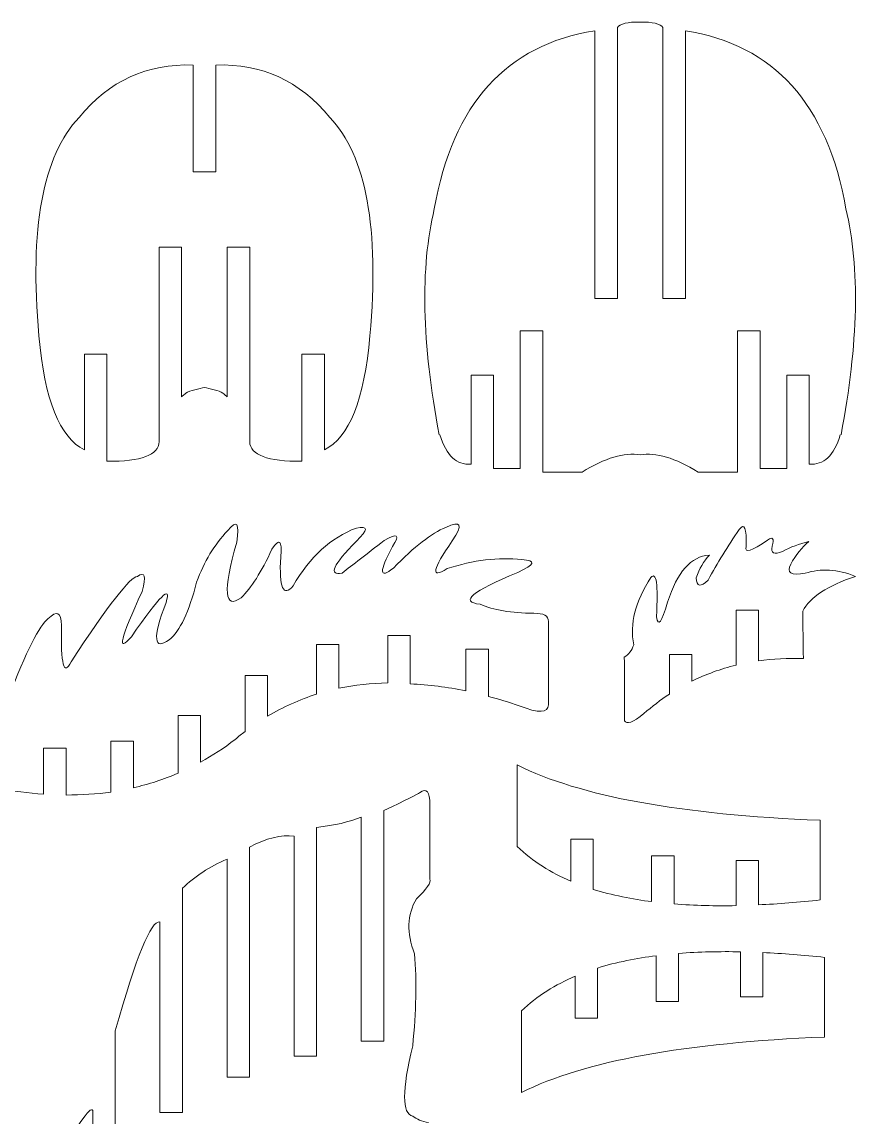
# Model space of a CAD drawing. Header units: inches. Extents: x -293 to 104, y -145 to 210.
# Drawn here: x -156.4 to -51.4, y 72.5 to 209.8 of the extents above; entities that cross this region are included whole.
import ezdxf

# ---------------------------------------------------------------- set-up
doc = ezdxf.new("R2010")
doc.units = ezdxf.units.IN
doc.header["$MEASUREMENT"] = 0
doc.layers.add('Layer 1', color=7, linetype='Continuous')

msp = doc.modelspace()

# ---------------------------------------------------------------- linework, layer by layer
at = {"layer": 'Layer 1', "color": 1, "lineweight": 9}
for points, knots in [([(-84.6169, 208.6437), (-84.6169, 208.6437), (-84.6169, 175.1115), (-84.6169, 175.1115), (-84.6169, 175.1115), (-84.6169, 175.1115), (-81.7939, 175.1115), (-81.7939, 175.1115), (-81.7939, 175.1115), (-81.7939, 175.1115), (-81.7939, 209.0545), (-81.7939, 209.0545), (-81.7939, 209.0545), (-81.466, 209.5358), (-80.5141, 209.7659), (-78.9383, 209.7445)], [0, 0, 0, 0, 0.25, 0.25, 0.25, 0.25000001, 0.5, 0.5, 0.5, 0.50000001, 0.75, 0.75, 0.75, 0.75000001, 1, 1, 1, 1]), ([(-73.2597, 208.6437), (-73.2597, 208.6437), (-73.2597, 175.1115), (-73.2597, 175.1115), (-73.2597, 175.1115), (-73.2597, 175.1115), (-76.0827, 175.1115), (-76.0827, 175.1115), (-76.0827, 175.1115), (-76.0827, 175.1115), (-76.0827, 209.0545), (-76.0827, 209.0545), (-76.0827, 209.0545), (-76.4106, 209.5358), (-77.3625, 209.7659), (-78.9383, 209.7445)], [0, 0, 0, 0, 0.25, 0.25, 0.25, 0.25000001, 0.5, 0.5, 0.5, 0.50000001, 0.75, 0.75, 0.75, 0.75000001, 1, 1, 1, 1]), ([(-104.1226, 158.0119), (-106.3041, 169.4879), (-106.511, 178.9293), (-104.7437, 186.3358), (-104.7437, 186.3358), (-102.4034, 199.4919), (-95.6944, 206.9279), (-84.6169, 208.6439)], [0, 0, 0, 0, 0.5, 0.5, 0.5, 0.50000001, 1, 1, 1, 1]), ([(-53.754, 158.0119), (-51.5725, 169.4879), (-51.3656, 178.9293), (-53.1329, 186.3358), (-53.1329, 186.3358), (-55.4732, 199.4919), (-62.1822, 206.9279), (-73.2597, 208.6439)], [0, 0, 0, 0, 0.5, 0.5, 0.5, 0.50000001, 1, 1, 1, 1]), ([(-148.6007, 156.1355), (-151.6988, 157.6354), (-153.5994, 162.395), (-154.3022, 170.4146), (-154.3022, 170.4146), (-155.5069, 183.8662), (-153.8281, 192.9954), (-149.2659, 197.8022), (-149.2659, 197.8022), (-145.5039, 202.3782), (-140.7367, 204.5622), (-134.9645, 204.3542)], [0, 0, 0, 0, 0.33333333, 0.33333333, 0.33333333, 0.33333334, 0.66666667, 0.66666667, 0.66666667, 0.66666668, 1, 1, 1, 1]), ([(-118.5092, 156.1355), (-115.4111, 157.6354), (-113.5105, 162.395), (-112.8077, 170.4146), (-112.8077, 170.4146), (-111.603, 183.8662), (-113.2818, 192.9954), (-117.844, 197.8022), (-117.844, 197.8022), (-121.606, 202.3782), (-126.3732, 204.5622), (-132.1454, 204.3542)], [0, 0, 0, 0, 0.33333333, 0.33333333, 0.33333333, 0.33333334, 0.66666667, 0.66666667, 0.66666667, 0.66666668, 1, 1, 1, 1]), ([(-134.9645, 204.3542), (-134.9645, 204.3542), (-134.9645, 190.9922), (-134.9645, 190.9922), (-134.9645, 190.9922), (-134.9645, 190.9922), (-132.1454, 190.9922), (-132.1454, 190.9922), (-132.1454, 190.9922), (-132.1454, 190.9922), (-132.1454, 204.3542), (-132.1454, 204.3542)], [0, 0, 0, 0, 0.33333333, 0.33333333, 0.33333333, 0.33333334, 0.66666667, 0.66666667, 0.66666667, 0.66666668, 1, 1, 1, 1]), ([(-139.2297, 157.1526), (-139.2297, 157.1526), (-139.2297, 181.5306), (-139.2297, 181.5306), (-139.2297, 181.5306), (-139.2297, 181.5306), (-136.4106, 181.5306), (-136.4106, 181.5306), (-136.4106, 181.5306), (-136.4106, 181.5306), (-136.4106, 162.7859), (-136.4106, 162.7859)], [0, 0, 0, 0, 0.33333333, 0.33333333, 0.33333333, 0.33333334, 0.66666667, 0.66666667, 0.66666667, 0.66666668, 1, 1, 1, 1]), ([(-127.8801, 157.1526), (-127.8801, 157.1526), (-127.8801, 181.5306), (-127.8801, 181.5306), (-127.8801, 181.5306), (-127.8801, 181.5306), (-130.6993, 181.5306), (-130.6993, 181.5306), (-130.6993, 181.5306), (-130.6993, 181.5306), (-130.6993, 162.7859), (-130.6993, 162.7859)], [0, 0, 0, 0, 0.33333333, 0.33333333, 0.33333333, 0.33333334, 0.66666667, 0.66666667, 0.66666667, 0.66666668, 1, 1, 1, 1]), ([(-91.1465, 153.3231), (-91.1465, 153.3231), (-91.1464, 171.0554), (-91.1464, 171.0554), (-91.1464, 171.0554), (-91.1464, 171.0554), (-93.9693, 171.0554), (-93.9693, 171.0554), (-93.9693, 171.0554), (-93.9693, 171.0554), (-93.9693, 153.7769), (-93.9693, 153.7769)], [0, 0, 0, 0, 0.33333333, 0.33333333, 0.33333333, 0.33333334, 0.66666667, 0.66666667, 0.66666667, 0.66666668, 1, 1, 1, 1]), ([(-66.7301, 153.3231), (-66.7301, 153.3231), (-66.7303, 171.0554), (-66.7303, 171.0554), (-66.7303, 171.0554), (-66.7303, 171.0554), (-63.9073, 171.0554), (-63.9073, 171.0554), (-63.9073, 171.0554), (-63.9073, 171.0554), (-63.9073, 153.7769), (-63.9073, 153.7769)], [0, 0, 0, 0, 0.33333333, 0.33333333, 0.33333333, 0.33333334, 0.66666667, 0.66666667, 0.66666667, 0.66666668, 1, 1, 1, 1]), ([(-148.6007, 156.1355), (-148.6007, 156.1355), (-148.6007, 168.1042), (-148.6007, 168.1042), (-148.6007, 168.1042), (-148.6007, 168.1042), (-145.7815, 168.1042), (-145.7815, 168.1042), (-145.7815, 168.1042), (-145.7815, 168.1042), (-145.7815, 154.688), (-145.7815, 154.688)], [0, 0, 0, 0, 0.33333333, 0.33333333, 0.33333333, 0.33333334, 0.66666667, 0.66666667, 0.66666667, 0.66666668, 1, 1, 1, 1]), ([(-118.5092, 156.1355), (-118.5092, 156.1355), (-118.5092, 168.1042), (-118.5092, 168.1042), (-118.5092, 168.1042), (-118.5092, 168.1042), (-121.3283, 168.1042), (-121.3283, 168.1042), (-121.3283, 168.1042), (-121.3283, 168.1042), (-121.3283, 154.688), (-121.3283, 154.688)], [0, 0, 0, 0, 0.33333333, 0.33333333, 0.33333333, 0.33333334, 0.66666667, 0.66666667, 0.66666667, 0.66666668, 1, 1, 1, 1]), ([(-97.3163, 153.7769), (-97.3163, 153.7769), (-97.3163, 165.4807), (-97.3163, 165.4807), (-97.3163, 165.4807), (-97.3163, 165.4807), (-100.1393, 165.4807), (-100.1393, 165.4807), (-100.1393, 165.4807), (-100.1393, 165.4807), (-100.1393, 154.3492), (-100.1393, 154.3492)], [0, 0, 0, 0, 0.33333333, 0.33333333, 0.33333333, 0.33333334, 0.66666667, 0.66666667, 0.66666667, 0.66666668, 1, 1, 1, 1]), ([(-60.5603, 153.7769), (-60.5603, 153.7769), (-60.5603, 165.4807), (-60.5603, 165.4807), (-60.5603, 165.4807), (-60.5603, 165.4807), (-57.7373, 165.4807), (-57.7373, 165.4807), (-57.7373, 165.4807), (-57.7373, 165.4807), (-57.7373, 154.3492), (-57.7373, 154.3492)], [0, 0, 0, 0, 0.33333333, 0.33333333, 0.33333333, 0.33333334, 0.66666667, 0.66666667, 0.66666667, 0.66666668, 1, 1, 1, 1]), ([(-133.5549, 163.9206), (-134.1416, 163.822), (-135.4253, 163.5785), (-135.8702, 163.2164), (-135.8702, 163.2164), (-135.9357, 163.1629), (-136.4047, 162.821), (-136.4106, 162.7861)], [0, 0, 0, 0, 0.5, 0.5, 0.5, 0.50000001, 1, 1, 1, 1]), ([(-133.5549, 163.9206), (-132.9683, 163.822), (-131.6846, 163.5785), (-131.2397, 163.2164), (-131.2397, 163.2164), (-131.1742, 163.1629), (-130.7052, 162.821), (-130.6993, 162.7861)], [0, 0, 0, 0, 0.5, 0.5, 0.5, 0.50000001, 1, 1, 1, 1]), ([(-91.1465, 153.3231), (-89.5053, 153.323), (-87.864, 153.323), (-86.2228, 153.3231), (-86.2228, 153.3231), (-83.3405, 155.1186), (-80.9122, 155.8388), (-78.9383, 155.4837)], [0, 0, 0, 0, 0.5, 0.5, 0.5, 0.50000001, 1, 1, 1, 1]), ([(-66.7301, 153.3231), (-68.3713, 153.323), (-70.0126, 153.323), (-71.6538, 153.3231), (-71.6538, 153.3231), (-74.5361, 155.1186), (-76.9644, 155.8388), (-78.9383, 155.4837)], [0, 0, 0, 0, 0.5, 0.5, 0.5, 0.50000001, 1, 1, 1, 1]), ([(-159.5343, 113.7363), (-160.0314, 118.7881), (-159.573, 122.5519), (-158.1591, 125.0281), (-158.1591, 125.0281), (-155.8708, 130.8778), (-154.2065, 134.1798), (-153.1664, 134.934), (-153.1664, 134.934), (-152.0806, 136.0663), (-151.5103, 135.792), (-151.4557, 134.1105), (-151.4557, 134.1105), (-151.5818, 129.2073), (-151.1898, 127.6947), (-150.28, 129.5724), (-150.28, 129.5724), (-145.607, 136.6533), (-142.8343, 140.2134), (-141.9622, 140.2524), (-141.9622, 140.2524), (-141.0121, 140.9303), (-140.8168, 140.3046), (-141.3765, 138.3747), (-141.3765, 138.3747), (-144.11, 132.4411), (-144.5526, 130.5503), (-142.7041, 132.7021), (-142.7041, 132.7021), (-139.0988, 137.8921), (-137.6538, 139.3267), (-138.3694, 137.0054), (-138.3694, 137.0054), (-140.0617, 132.4673), (-139.9315, 130.9025), (-137.979, 132.311), (-137.979, 132.311), (-136.6254, 133.3932), (-135.4798, 135.8056), (-134.5426, 139.5484), (-134.5426, 139.5484), (-133.6054, 142.091), (-132.3036, 144.2428), (-130.6375, 146.0032), (-130.6375, 146.0032), (-129.5052, 147.4246), (-129.1277, 146.9422), (-129.505, 144.5556), (-129.505, 144.5556), (-131.2492, 138.3746), (-131.0668, 136.0534), (-128.9583, 137.5922), (-128.9583, 137.5922), (-127.6959, 138.805), (-126.4071, 140.8263), (-125.0924, 143.6561), (-125.0924, 143.6561), (-124.155, 145.1162), (-123.7904, 144.8034), (-123.9989, 142.717), (-123.9989, 142.717), (-124.2071, 138.818), (-123.6864, 137.6053), (-122.4368, 139.0788), (-122.4368, 139.0788), (-120.3412, 142.717), (-117.6986, 145.1297), (-114.5095, 146.3162), (-114.5095, 146.3162), (-112.9997, 146.6551), (-112.9996, 146.1075), (-114.5095, 144.6731), (-114.5095, 144.6731), (-117.4514, 141.6737), (-118.0503, 140.3436), (-116.3058, 140.6829), (-116.3058, 140.6829), (-114.9912, 141.6737), (-113.2339, 143.03), (-111.0341, 144.7514), (-111.0341, 144.7514), (-109.355, 145.7292), (-109.0034, 145.4816), (-109.9797, 144.008), (-109.9797, 144.008), (-111.685, 140.787), (-111.646, 139.8873), (-109.8625, 141.3088), (-109.8625, 141.3088), (-107.2591, 143.995), (-105.0723, 145.6902), (-103.302, 146.3945), (-103.302, 146.3945), (-101.3885, 147.3202), (-101.115, 146.7596), (-102.4819, 144.7122), (-102.4819, 144.7122), (-105.0203, 141.074), (-105.2416, 139.9133), (-103.1458, 141.2304), (-103.1458, 141.2304), (-99.8137, 142.3129), (-96.6896, 142.6912), (-93.7737, 142.3649), (-93.7737, 142.3649), (-91.9386, 142.2736), (-92.1074, 141.739), (-94.2813, 140.761), (-94.2813, 140.761), (-100.0477, 138.3877), (-101.6227, 137.0577), (-99.0065, 136.7706)], [0, 0, 0, 0, 0.03571429, 0.03571429, 0.03571429, 0.0357143, 0.07142857, 0.07142857, 0.07142857, 0.07142858, 0.10714286, 0.10714286, 0.10714286, 0.10714287, 0.14285714, 0.14285714, 0.14285714, 0.14285715, 0.17857143, 0.17857143, 0.17857143, 0.17857144, 0.21428571, 0.21428571, 0.21428571, 0.21428572, 0.25, 0.25, 0.25, 0.25000001, 0.28571429, 0.28571429, 0.28571429, 0.2857143, 0.32142857, 0.32142857, 0.32142857, 0.32142858, 0.35714286, 0.35714286, 0.35714286, 0.35714287, 0.39285714, 0.39285714, 0.39285714, 0.39285715, 0.42857143, 0.42857143, 0.42857143, 0.42857144, 0.46428571, 0.46428571, 0.46428571, 0.46428572, 0.5, 0.5, 0.5, 0.50000001, 0.53571429, 0.53571429, 0.53571429, 0.5357143, 0.57142857, 0.57142857, 0.57142857, 0.57142858, 0.60714286, 0.60714286, 0.60714286, 0.60714287, 0.64285714, 0.64285714, 0.64285714, 0.64285715, 0.67857143, 0.67857143, 0.67857143, 0.67857144, 0.71428571, 0.71428571, 0.71428571, 0.71428572, 0.75, 0.75, 0.75, 0.75000001, 0.78571429, 0.78571429, 0.78571429, 0.7857143, 0.82142857, 0.82142857, 0.82142857, 0.82142858, 0.85714286, 0.85714286, 0.85714286, 0.85714287, 0.89285714, 0.89285714, 0.89285714, 0.89285715, 0.92857143, 0.92857143, 0.92857143, 0.92857144, 0.96428571, 0.96428571, 0.96428571, 0.96428572, 1, 1, 1, 1]), ([(-58.4791, 129.9648), (-58.5051, 131.9409), (-58.5311, 133.9169), (-58.5571, 135.8929), (-58.5571, 135.8929), (-57.647, 137.6608), (-55.4367, 139.1168), (-51.9262, 140.2608), (-51.9262, 140.2608), (-54.1885, 141.1708), (-56.2948, 141.3008), (-58.2451, 140.6508), (-58.2451, 140.6508), (-60.0159, 140.3426), (-60.6235, 140.7266), (-60.068, 141.8029), (-60.068, 141.8029), (-59.4173, 142.9505), (-58.6621, 143.8894), (-57.803, 144.6196), (-57.803, 144.6196), (-59.0006, 144.3588), (-60.0941, 143.9414), (-61.0833, 143.3678), (-61.0833, 143.3678), (-62.1637, 142.9377), (-62.5932, 143.1593), (-62.3719, 144.0329), (-62.3719, 144.0329), (-62.1247, 145.0239), (-62.3199, 145.2847), (-62.9578, 144.8153), (-62.9578, 144.8153), (-64.9754, 143.4201), (-65.8735, 143.1462), (-65.6522, 143.9937), (-65.6522, 143.9937), (-65.5743, 146.3017), (-65.8607, 147.0189), (-66.5114, 146.1454), (-66.5114, 146.1454), (-67.9692, 144.0329), (-69.2709, 141.9202), (-70.4164, 139.8079), (-70.4164, 139.8079), (-71.3798, 138.882), (-71.8743, 138.9732), (-71.9003, 140.0817), (-71.9003, 140.0817), (-71.5099, 141.2162), (-70.9632, 142.168), (-70.2602, 142.9374), (-70.2602, 142.9374), (-72.577, 142.7681), (-74.3213, 140.7989), (-75.4929, 137.0301), (-75.4929, 137.0301), (-76.222, 134.4615), (-76.6905, 133.8485), (-76.8989, 135.1916), (-76.8989, 135.1916), (-76.6647, 139.2861), (-76.8989, 140.9292), (-77.6018, 140.1208), (-77.6018, 140.1208), (-79.5411, 137.1476), (-80.257, 134.3309), (-79.7496, 131.6706), (-79.7496, 131.6706), (-79.9839, 130.9797), (-80.3743, 130.471), (-80.921, 130.1449), (-80.921, 130.1449), (-80.908, 126.6501), (-80.9044, 125.6595), (-80.8914, 122.1647), (-80.8914, 122.1647), (-80.6478, 121.6558), (-79.8376, 121.9555), (-78.4608, 123.0641)], [0, 0, 0, 0, 0.05, 0.05, 0.05, 0.05000001, 0.1, 0.1, 0.1, 0.10000001, 0.15, 0.15, 0.15, 0.15000001, 0.2, 0.2, 0.2, 0.20000001, 0.25, 0.25, 0.25, 0.25000001, 0.3, 0.3, 0.3, 0.30000001, 0.35, 0.35, 0.35, 0.35000001, 0.4, 0.4, 0.4, 0.40000001, 0.45, 0.45, 0.45, 0.45000001, 0.5, 0.5, 0.5, 0.50000001, 0.55, 0.55, 0.55, 0.55000001, 0.6, 0.6, 0.6, 0.60000001, 0.65, 0.65, 0.65, 0.65000001, 0.7, 0.7, 0.7, 0.70000001, 0.75, 0.75, 0.75, 0.75000001, 0.8, 0.8, 0.8, 0.80000001, 0.85, 0.85, 0.85, 0.85000001, 0.9, 0.9, 0.9, 0.90000001, 0.95, 0.95, 0.95, 0.95000001, 1, 1, 1, 1]), ([(-90.4457, 134.622), (-90.4286, 135.323), (-91.03, 135.6612), (-92.2508, 135.6361), (-92.2508, 135.6361), (-95.1013, 135.6751), (-97.3533, 136.0534), (-99.0065, 136.7706)], [0, 0, 0, 0, 0.5, 0.5, 0.5, 0.50000001, 1, 1, 1, 1]), ([(-66.92, 129.1401), (-66.92, 129.1401), (-66.92, 136.0282), (-66.92, 136.0282), (-66.92, 136.0282), (-66.92, 136.0282), (-64.1008, 136.0282), (-64.1008, 136.0282), (-64.1008, 136.0282), (-64.1008, 136.0282), (-64.1008, 129.6775), (-64.1008, 129.6775)], [0, 0, 0, 0, 0.33333333, 0.33333333, 0.33333333, 0.33333334, 0.66666667, 0.66666667, 0.66666667, 0.66666668, 1, 1, 1, 1]), ([(-110.5833, 126.9242), (-110.5833, 126.9242), (-110.5833, 132.8403), (-110.5833, 132.8403), (-110.5833, 132.8403), (-110.5833, 132.8403), (-107.7641, 132.8403), (-107.7641, 132.8403), (-107.7641, 132.8403), (-107.7641, 132.8403), (-107.7633, 126.7896), (-107.7633, 126.7896)], [0, 0, 0, 0, 0.33333333, 0.33333333, 0.33333333, 0.33333334, 0.66666667, 0.66666667, 0.66666667, 0.66666668, 1, 1, 1, 1]), ([(-119.526, 125.5015), (-119.526, 125.5015), (-119.526, 131.745), (-119.526, 131.745), (-119.526, 131.745), (-119.526, 131.745), (-116.7068, 131.745), (-116.7068, 131.745), (-116.7068, 131.745), (-116.7068, 131.745), (-116.7068, 126.2423), (-116.7068, 126.2423)], [0, 0, 0, 0, 0.33333333, 0.33333333, 0.33333333, 0.33333334, 0.66666667, 0.66666667, 0.66666667, 0.66666668, 1, 1, 1, 1]), ([(-100.7817, 125.9069), (-100.7817, 125.9069), (-100.7817, 131.1583), (-100.7817, 131.1583), (-100.7817, 131.1583), (-100.7817, 131.1583), (-97.9625, 131.1583), (-97.9625, 131.1583), (-97.9625, 131.1583), (-97.9625, 131.1583), (-97.9625, 125.2231), (-97.9625, 125.2231)], [0, 0, 0, 0, 0.33333333, 0.33333333, 0.33333333, 0.33333334, 0.66666667, 0.66666667, 0.66666667, 0.66666668, 1, 1, 1, 1]), ([(-75.2768, 125.5091), (-75.2768, 125.5091), (-75.2768, 130.473), (-75.2768, 130.473), (-75.2768, 130.473), (-75.2768, 130.473), (-72.4576, 130.473), (-72.4576, 130.473), (-72.4576, 130.473), (-72.4576, 130.473), (-72.4576, 127.1292), (-72.4576, 127.1292)], [0, 0, 0, 0, 0.33333333, 0.33333333, 0.33333333, 0.33333334, 0.66666667, 0.66666667, 0.66666667, 0.66666668, 1, 1, 1, 1]), ([(-128.4544, 120.8319), (-128.4544, 120.8319), (-128.4544, 127.8485), (-128.4544, 127.8485), (-128.4544, 127.8485), (-128.4544, 127.8485), (-125.6353, 127.8485), (-125.6353, 127.8485), (-125.6353, 127.8485), (-125.6353, 127.8485), (-125.6353, 122.7474), (-125.6353, 122.7474)], [0, 0, 0, 0, 0.33333333, 0.33333333, 0.33333333, 0.33333334, 0.66666667, 0.66666667, 0.66666667, 0.66666668, 1, 1, 1, 1]), ([(-136.8503, 115.5982), (-136.8503, 115.5982), (-136.8503, 122.8411), (-136.8503, 122.8411), (-136.8503, 122.8411), (-136.8503, 122.8411), (-134.0311, 122.8411), (-134.0311, 122.8411), (-134.0311, 122.8411), (-134.0311, 122.8411), (-134.0311, 116.9816), (-134.0311, 116.9816)], [0, 0, 0, 0, 0.33333333, 0.33333333, 0.33333333, 0.33333334, 0.66666667, 0.66666667, 0.66666667, 0.66666668, 1, 1, 1, 1]), ([(-134.0311, 116.9814), (-132.5046, 117.8177), (-131.1238, 118.7323), (-129.7039, 119.8265), (-129.7039, 119.8265), (-129.2689, 120.1946), (-128.8886, 120.4993), (-128.4544, 120.8319)], [0, 0, 0, 0, 0.5, 0.5, 0.5, 0.50000001, 1, 1, 1, 1]), ([(-145.2724, 113.2358), (-145.2724, 113.2358), (-145.2724, 119.622), (-145.2724, 119.622), (-145.2724, 119.622), (-145.2724, 119.622), (-142.4532, 119.622), (-142.4532, 119.622), (-142.4532, 119.622), (-142.4532, 119.622), (-142.4532, 113.7625), (-142.4532, 113.7625)], [0, 0, 0, 0, 0.33333333, 0.33333333, 0.33333333, 0.33333334, 0.66666667, 0.66666667, 0.66666667, 0.66666668, 1, 1, 1, 1]), ([(-153.7233, 112.9656), (-153.7233, 112.9656), (-153.7233, 118.7163), (-153.7233, 118.7163), (-153.7233, 118.7163), (-153.7233, 118.7163), (-150.9041, 118.7163), (-150.9041, 118.7163), (-150.9041, 118.7163), (-150.9041, 118.7163), (-150.9041, 112.8567), (-150.9041, 112.8567)], [0, 0, 0, 0, 0.33333333, 0.33333333, 0.33333333, 0.33333334, 0.66666667, 0.66666667, 0.66666667, 0.66666668, 1, 1, 1, 1]), ([(-111.0796, 110.9118), (-108.2482, 112.2548), (-106.7492, 112.9981), (-106.5822, 113.1416), (-106.5822, 113.1416), (-105.7102, 113.8067), (-105.2806, 113.2983), (-105.2936, 111.616), (-105.2936, 111.616), (-105.2936, 108.5125), (-105.2936, 105.4088), (-105.2936, 102.3051)], [0, 0, 0, 0, 0.33333333, 0.33333333, 0.33333333, 0.33333334, 0.66666667, 0.66666667, 0.66666667, 0.66666668, 1, 1, 1, 1]), ([(-113.8988, 110.0903), (-113.8988, 110.0903), (-113.8988, 81.9951), (-113.8988, 81.9951), (-113.8988, 81.9951), (-113.8988, 81.9951), (-111.0796, 81.9951), (-111.0796, 81.9951), (-111.0796, 81.9951), (-111.0796, 81.9951), (-111.0796, 110.9118), (-111.0796, 110.9118)], [0, 0, 0, 0, 0.33333333, 0.33333333, 0.33333333, 0.33333334, 0.66666667, 0.66666667, 0.66666667, 0.66666668, 1, 1, 1, 1]), ([(-122.3108, 107.7041), (-122.3108, 107.7041), (-122.3109, 80.1231), (-122.3109, 80.1231), (-122.3109, 80.1231), (-122.3109, 80.1231), (-119.4918, 80.1231), (-119.4918, 80.1231), (-119.4918, 80.1231), (-119.4918, 80.1231), (-119.4918, 108.7993), (-119.4918, 108.7993)], [0, 0, 0, 0, 0.33333333, 0.33333333, 0.33333333, 0.33333334, 0.66666667, 0.66666667, 0.66666667, 0.66666668, 1, 1, 1, 1]), ([(-84.8263, 101.0302), (-84.8263, 101.0302), (-84.8263, 107.3154), (-84.8263, 107.3154), (-84.8263, 107.3154), (-84.8263, 107.3154), (-87.6454, 107.3154), (-87.6454, 107.3154), (-87.6454, 107.3154), (-87.6454, 107.3154), (-87.6454, 102.0573), (-87.6454, 102.0573)], [0, 0, 0, 0, 0.33333333, 0.33333333, 0.33333333, 0.33333334, 0.66666667, 0.66666667, 0.66666667, 0.66666668, 1, 1, 1, 1]), ([(-130.7229, 104.8089), (-130.7229, 104.8089), (-130.7231, 77.4711), (-130.7231, 77.4711), (-130.7231, 77.4711), (-130.7231, 77.4711), (-127.9039, 77.4711), (-127.9039, 77.4711), (-127.9039, 77.4711), (-127.9039, 77.4711), (-127.9039, 106.3348), (-127.9039, 106.3348)], [0, 0, 0, 0, 0.33333333, 0.33333333, 0.33333333, 0.33333334, 0.66666667, 0.66666667, 0.66666667, 0.66666668, 1, 1, 1, 1]), ([(-74.6762, 99.2011), (-74.6762, 99.2011), (-74.6762, 105.23), (-74.6762, 105.23), (-74.6762, 105.23), (-74.6762, 105.23), (-77.4953, 105.23), (-77.4953, 105.23), (-77.4953, 105.23), (-77.4953, 105.23), (-77.4953, 99.4903), (-77.4953, 99.4903)], [0, 0, 0, 0, 0.33333333, 0.33333333, 0.33333333, 0.33333334, 0.66666667, 0.66666667, 0.66666667, 0.66666668, 1, 1, 1, 1]), ([(-64.0935, 99.0889), (-64.0935, 99.0889), (-64.0935, 104.6431), (-64.0935, 104.6431), (-64.0935, 104.6431), (-64.0935, 104.6431), (-66.9127, 104.6431), (-66.9127, 104.6431), (-66.9127, 104.6431), (-66.9127, 104.6431), (-66.9127, 98.9946), (-66.9127, 98.9946)], [0, 0, 0, 0, 0.33333333, 0.33333333, 0.33333333, 0.33333334, 0.66666667, 0.66666667, 0.66666667, 0.66666668, 1, 1, 1, 1]), ([(-105.2936, 102.3051), (-105.1119, 101.9137), (-105.6754, 101.0899), (-106.984, 99.834), (-106.984, 99.834), (-108.1543, 97.8578), (-108.2324, 95.5698), (-107.2181, 92.9698), (-107.2181, 92.9698), (-106.932, 89.5378), (-107.01, 85.6898), (-107.4521, 81.4258), (-107.4521, 81.4258), (-108.8043, 75.8358), (-108.8043, 72.8978), (-107.4521, 72.6118), (-107.4521, 72.6118), (-106.9476, 72.2081), (-106.2922, 71.9345), (-105.4866, 71.7909)], [0, 0, 0, 0, 0.2, 0.2, 0.2, 0.20000001, 0.4, 0.4, 0.4, 0.40000001, 0.6, 0.6, 0.6, 0.60000001, 0.8, 0.8, 0.8, 0.80000001, 1, 1, 1, 1]), ([(-139.1352, 96.9456), (-139.1352, 96.9456), (-139.1352, 73.0504), (-139.1352, 73.0504), (-139.1352, 73.0504), (-139.1352, 73.0504), (-136.3161, 73.0504), (-136.3161, 73.0504), (-136.3161, 73.0504), (-136.3161, 73.0504), (-136.3161, 101.1706), (-136.3161, 101.1706)], [0, 0, 0, 0, 0.33333333, 0.33333333, 0.33333333, 0.33333334, 0.66666667, 0.66666667, 0.66666667, 0.66666668, 1, 1, 1, 1]), ([(-74.1274, 93.0012), (-74.1274, 93.0012), (-74.1274, 86.9724), (-74.1274, 86.9724), (-74.1274, 86.9724), (-74.1274, 86.9724), (-76.9465, 86.9724), (-76.9465, 86.9724), (-76.9465, 86.9724), (-76.9465, 86.9724), (-76.9465, 92.7121), (-76.9465, 92.7121)], [0, 0, 0, 0, 0.33333333, 0.33333333, 0.33333333, 0.33333334, 0.66666667, 0.66666667, 0.66666667, 0.66666668, 1, 1, 1, 1]), ([(-63.5447, 93.1135), (-63.5447, 93.1135), (-63.5447, 87.5593), (-63.5447, 87.5593), (-63.5447, 87.5593), (-63.5447, 87.5593), (-66.3639, 87.5593), (-66.3639, 87.5593), (-66.3639, 87.5593), (-66.3639, 87.5593), (-66.3639, 93.2078), (-66.3639, 93.2078)], [0, 0, 0, 0, 0.33333333, 0.33333333, 0.33333333, 0.33333334, 0.66666667, 0.66666667, 0.66666667, 0.66666668, 1, 1, 1, 1]), ([(-84.2775, 91.1722), (-84.2775, 91.1722), (-84.2775, 84.887), (-84.2775, 84.887), (-84.2775, 84.887), (-84.2775, 84.887), (-87.0967, 84.887), (-87.0967, 84.887), (-87.0967, 84.887), (-87.0967, 84.887), (-87.0967, 90.145), (-87.0967, 90.145)], [0, 0, 0, 0, 0.33333333, 0.33333333, 0.33333333, 0.33333334, 0.66666667, 0.66666667, 0.66666667, 0.66666668, 1, 1, 1, 1]), ([(-144.7282, 83.2922), (-144.7282, 83.2922), (-144.7282, 61.0807), (-144.7282, 61.0807), (-144.7282, 61.0807), (-144.7282, 61.0807), (-147.5474, 61.0807), (-147.5474, 61.0807), (-147.5474, 61.0807), (-147.5474, 61.0807), (-147.5474, 73.3168), (-147.5474, 73.3168)], [0, 0, 0, 0, 0.33333333, 0.33333333, 0.33333333, 0.33333334, 0.66666667, 0.66666667, 0.66666667, 0.66666668, 1, 1, 1, 1])]:
    msp.add_open_spline(points, degree=3, knots=knots, dxfattribs=at)
for points in [[(-100.1393, 154.3492), (-101.9474, 154.1667), (-103.2442, 155.3925), (-104.03, 158.0266)], [(-57.7373, 154.3492), (-55.9292, 154.1667), (-54.6324, 155.3925), (-53.8466, 158.0266)], [(-139.2297, 157.1526), (-139.2832, 155.4706), (-141.4673, 154.6489), (-145.7815, 154.688)], [(-127.8801, 157.1526), (-127.8267, 155.4706), (-125.6426, 154.6489), (-121.3283, 154.688)], [(-97.3163, 153.7769), (-96.2007, 153.7769), (-95.0851, 153.7769), (-93.9693, 153.7769)], [(-60.5603, 153.7769), (-61.6759, 153.7769), (-62.7915, 153.7769), (-63.9073, 153.7769)], [(-90.4457, 134.622), (-90.4457, 131.138), (-90.4457, 127.654), (-90.4457, 124.1699)], [(-66.9198, 129.1401), (-68.8232, 128.6686), (-70.7159, 127.9859), (-72.4575, 127.1292)], [(-58.4791, 129.9648), (-60.4529, 130.0264), (-62.2777, 129.9377), (-64.1008, 129.6775)], [(-116.7068, 126.2423), (-114.705, 126.6732), (-112.6398, 126.8641), (-110.5835, 126.924)], [(-107.7635, 126.7895), (-105.4051, 126.6894), (-103.128, 126.3866), (-100.7817, 125.9069)], [(-125.6354, 122.7474), (-123.7064, 123.8854), (-121.5736, 124.8391), (-119.5258, 125.5015)], [(-97.9625, 125.2231), (-96.6853, 124.8792), (-95.4172, 124.4913), (-94.0948, 124.0428)], [(-75.2767, 125.5091), (-76.3406, 124.8003), (-77.471, 123.941), (-78.461, 123.0641)], [(-90.4457, 124.1699), (-90.4388, 123.122), (-91.6549, 123.0794), (-94.0948, 124.0428)], [(-142.4532, 113.7623), (-140.5628, 114.2083), (-138.6217, 114.8267), (-136.8503, 115.5982)], [(-56.3577, 109.6846), (-73.8581, 110.3866), (-86.5219, 112.7006), (-94.3491, 116.6266)], [(-94.349, 106.4086), (-94.3488, 109.8146), (-94.3488, 113.2206), (-94.349, 116.6267)], [(-159.5343, 113.7363), (-157.5406, 113.3555), (-155.5771, 113.099), (-153.7234, 112.9656)], [(-150.9043, 112.8567), (-149.0006, 112.8512), (-147.0549, 112.9766), (-145.2724, 113.2358)], [(-119.4918, 108.7993), (-117.2646, 109.0471), (-115.4002, 109.4774), (-113.8988, 110.0903)], [(-56.3576, 99.7005), (-56.3574, 103.0285), (-56.3574, 106.3566), (-56.3576, 109.6847)], [(-127.9039, 106.3347), (-125.8113, 107.443), (-123.9468, 107.8998), (-122.3108, 107.704)], [(-94.349, 106.4086), (-92.4672, 104.5495), (-90.0287, 103.087), (-87.6456, 102.0573)], [(-136.3161, 101.1706), (-134.7746, 102.6702), (-132.9101, 103.8831), (-130.7229, 104.8089)], [(-84.8263, 101.0302), (-82.4547, 100.3041), (-79.8896, 99.7958), (-77.4953, 99.4903)], [(-74.6762, 99.2011), (-72.1242, 99.0068), (-69.439, 98.9432), (-66.9128, 98.9947)], [(-64.0935, 99.0914), (-61.6726, 99.2086), (-58.9876, 99.416), (-56.3576, 99.7005)], [(-139.1352, 96.9456), (-140.2591, 97.1671), (-142.1236, 92.6163), (-144.7282, 83.2922)], [(-84.2775, 91.1722), (-81.9059, 91.8983), (-79.3408, 92.4066), (-76.9465, 92.7121)], [(-74.1274, 93.0012), (-71.5754, 93.1956), (-68.8902, 93.2592), (-66.364, 93.2076)], [(-63.5447, 93.1109), (-61.1238, 92.9938), (-58.4388, 92.7864), (-55.8088, 92.5018)], [(-55.8088, 92.5018), (-55.8086, 89.1738), (-55.8086, 85.8458), (-55.8088, 82.5176)], [(-93.8002, 85.7938), (-91.9184, 87.6528), (-89.48, 89.1153), (-87.0968, 90.145)], [(-93.8002, 85.7938), (-93.8, 82.3878), (-93.8, 78.9818), (-93.8002, 75.5756)], [(-55.809, 82.5178), (-73.3094, 81.8158), (-85.9731, 79.5018), (-93.8004, 75.5758)], [(-153.1404, 65.1404), (-149.681, 71.2823), (-147.8165, 74.0078), (-147.5474, 73.3168)]]:
    msp.add_open_spline(points, degree=3, dxfattribs=at)

doc.saveas('drawing.dxf')
